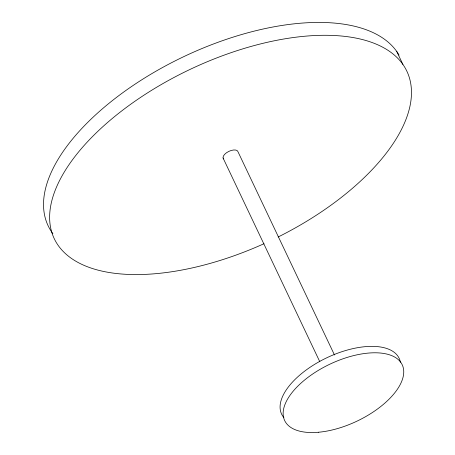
<?xml version="1.0" encoding="UTF-8"?>
<svg xmlns="http://www.w3.org/2000/svg" width="455" height="455" viewBox="0 0 455 455"><rect width="100%" height="100%" fill="white"/><g stroke="black" fill="none" stroke-linecap="round" stroke-linejoin="round"><path stroke-width="0.68" d="M396.766 51.529L402.868 64.382M334.488 354.991L238.045 151.873A8.133 3.941 -25.4 0 0 228.746 151.424A8.133 3.941 -25.4 0 0 223.53 158.897M223.058 157.987L319.808 361.742M283.914 417.662A65.059 31.543 -25.4 0 1 326.775 357.784A65.059 31.543 -25.4 0 1 400.411 362.248M264.019 243.704A195.178 94.623 -25.4 0 1 58.297 183.132A195.178 94.623 -25.4 0 1 361.298 39.272A195.178 94.623 -25.4 0 1 278.164 236.987M52.899 233.682A195.178 94.623 -25.4 0 1 171.99 62.477A195.178 94.623 -25.4 0 1 399.058 55.106M318.466 432.25A65.059 31.543 -25.4 0 0 403.46 368.669A65.059 31.543 -25.4 0 0 308.376 377.07A65.059 31.543 -25.4 0 0 318.466 432.25"/></g></svg>
